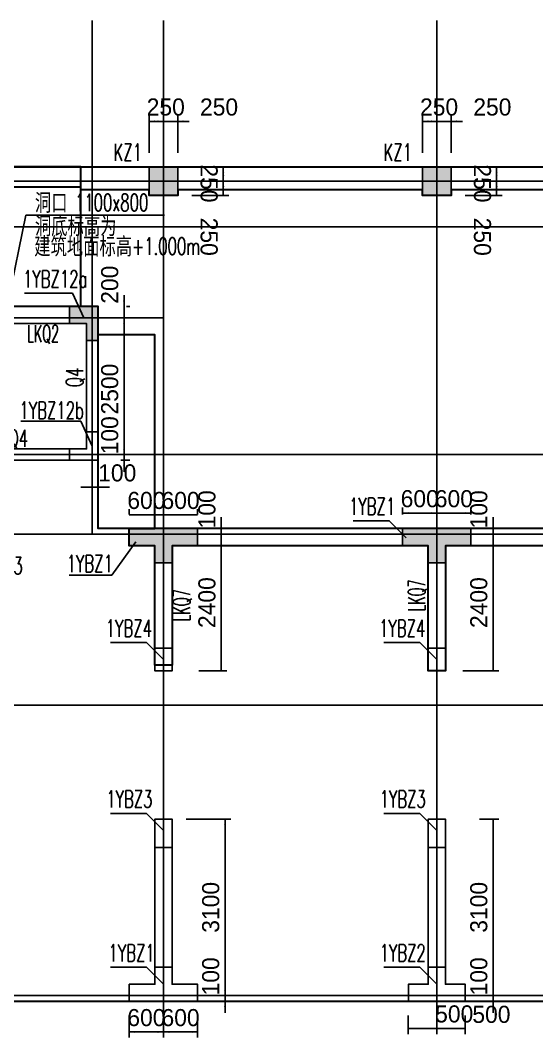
# Model space of a CAD drawing. Extents: x 387171 to 699106, y 11966 to 245688.
# Drawn here: x 630395 to 639461, y 216365 to 234261 of the extents above; entities that cross this region are included whole.
import ezdxf

# ---------------------------------------------------------------- set-up
doc = ezdxf.new("R2010")
doc.units = 0
doc.header["$LTSCALE"] = 100
doc.header["$MEASUREMENT"] = 0
doc.linetypes.add('DASHED', pattern=[19.05, 12.7, -6.35])
for name, color, linetype in [('b边缘构件', 235, 'Continuous'), ('COLU', 7, 'Continuous'), ('COLU_DASH', 9, 'DASHED'), ('DIM', 3, 'Continuous'), ('DOTE', 253, 'Continuous'), ('HATCH', 254, 'Continuous'), ('NUM', 7, 'Continuous'), ('Q-TEXT', 2, 'Continuous'), ('TEXT', 7, 'Continuous'), ('THIN', 7, 'Continuous'), ('wall-主楼', 2, 'Continuous'), ('Y阴影', 254, 'Continuous'), ('剪力墙开洞', 5, 'Continuous'), ('剪力墙身标注', 7, 'Continuous'), ('小尺寸', 4, 'Continuous')]:
    doc.layers.add(name, color=color, linetype=linetype)
doc.styles.add('hztxt', font='hztxt')
doc.styles.get("Standard").update_dxf_attribs({"font": 'standard'})
doc.dimstyles.get("Standard").update_dxf_attribs({"dimtxt": 300, "dimasz": 100, "dimexe": 100, "dimexo": 250, "dimgap": 100, "dimtad": 0, "dimtoh": 1, "dimdec": 0, "dimdsep": 46, "dimcen": 0.09, "dimclrt": 7, "dimadec": 0, "dimazin": 0, "dimtfac": 1, "dimtdec": 4, "dimtofl": 0, "dimtmove": 0, "dimatfit": 3, "dimfxl": 1, "dimtolj": 1, "dimtzin": 0, "dimarcsym": 0})

# ---------------------------------------------------------------- blocks, each defined once
blk = doc.blocks.new('*D1470')
at = {"layer": '小尺寸', "color": 0, "linetype": 'ByBlock', "lineweight": -2}
for p, q in [((637708, 216788), (637708, 216461)), ((638208, 216788), (638208, 216461)), ((638208, 216561), (637708, 216561))]:
    blk.add_line(p, q, dxfattribs=at)
for points in [[(637708, 216561), (637808, 216577), (637808, 216544)], [(638208, 216561), (638108, 216544), (638108, 216577)]]:
    blk.add_solid(points, dxfattribs=at)
at = {"layer": '小尺寸', "color": 7, "linetype": 'Continuous', "lineweight": -2, "insert": (638667, 216807), "char_height": 300, "width": 566.67, "attachment_point": 5, "rotation": 360, "style": 'hztxt'}
blk.add_mtext('500', dxfattribs=at)
blk = doc.blocks.new('*D1034')
at = {"layer": '小尺寸', "color": 0, "linetype": 'ByBlock', "lineweight": -2}
for p, q in [((637208, 216788), (637208, 216461)), ((637708, 216788), (637708, 216461)), ((637708, 216561), (637208, 216561))]:
    blk.add_line(p, q, dxfattribs=at)
for points in [[(637208, 216561), (637308, 216577), (637308, 216544)], [(637708, 216561), (637608, 216544), (637608, 216577)]]:
    blk.add_solid(points, dxfattribs=at)
at = {"layer": '小尺寸', "color": 7, "linetype": 'Continuous', "lineweight": -2, "insert": (638014, 216815), "char_height": 300, "width": 566.67, "attachment_point": 5, "rotation": 360, "style": 'hztxt'}
blk.add_mtext('500', dxfattribs=at)
blk = doc.blocks.new('*D609')
at = {"layer": '小尺寸', "color": 0, "linetype": 'ByBlock', "lineweight": -2}
for p, q in [((638697, 216838), (638697, 217338)), ((638458, 217138), (638797, 217138)), ((638458, 217038), (638797, 217038))]:
    blk.add_line(p, q, dxfattribs=at)
for points in [[(638697, 217138), (638681, 217238), (638714, 217238)], [(638697, 217038), (638714, 216938), (638681, 216938)]]:
    blk.add_solid(points, dxfattribs=at)
at = {"layer": '小尺寸', "color": 7, "linetype": 'Continuous', "lineweight": -2, "insert": (638447, 217476), "char_height": 300, "width": 476.67, "attachment_point": 5, "rotation": 90, "style": 'hztxt'}
blk.add_mtext('100', dxfattribs=at)
blk = doc.blocks.new('*D571')
at = {"layer": '小尺寸', "color": 0, "linetype": 'ByBlock', "lineweight": -2}
for p, q in [((638458, 220238), (638797, 220238)), ((638697, 217138), (638697, 220238)), ((638458, 217138), (638797, 217138))]:
    blk.add_line(p, q, dxfattribs=at)
for points in [[(638697, 220238), (638714, 220138), (638681, 220138)], [(638697, 217138), (638681, 217238), (638714, 217238)]]:
    blk.add_solid(points, dxfattribs=at)
at = {"layer": '小尺寸', "color": 7, "linetype": 'Continuous', "lineweight": -2, "insert": (638447, 218688), "char_height": 300, "width": 775, "attachment_point": 5, "rotation": 90, "style": 'hztxt'}
blk.add_mtext('3100', dxfattribs=at)
blk = doc.blocks.new('*D149')
at = {"layer": '小尺寸', "color": 0, "linetype": 'ByBlock', "lineweight": -2}
for p, q in [((633989, 216838), (633989, 217338)), ((633908, 217138), (634089, 217138)), ((633908, 217038), (634089, 217038))]:
    blk.add_line(p, q, dxfattribs=at)
for points in [[(633989, 217138), (633972, 217238), (634005, 217238)], [(633989, 217038), (634005, 216938), (633972, 216938)]]:
    blk.add_solid(points, dxfattribs=at)
at = {"layer": '小尺寸', "color": 7, "linetype": 'Continuous', "lineweight": -2, "insert": (633739, 217476), "char_height": 300, "width": 476.67, "attachment_point": 5, "rotation": 90, "style": 'hztxt'}
blk.add_mtext('100', dxfattribs=at)
blk = doc.blocks.new('*D2732')
at = {"layer": '小尺寸', "color": 0, "linetype": 'ByBlock', "lineweight": -2}
for p, q in [((633308, 220238), (634089, 220238)), ((633989, 217138), (633989, 220238)), ((633908, 217138), (634089, 217138))]:
    blk.add_line(p, q, dxfattribs=at)
for points in [[(633989, 220238), (634005, 220138), (633972, 220138)], [(633989, 217138), (633972, 217238), (634005, 217238)]]:
    blk.add_solid(points, dxfattribs=at)
at = {"layer": '小尺寸', "color": 7, "linetype": 'Continuous', "lineweight": -2, "insert": (633739, 218688), "char_height": 300, "width": 775, "attachment_point": 5, "rotation": 90, "style": 'hztxt'}
blk.add_mtext('3100', dxfattribs=at)
blk = doc.blocks.new('*D433')
at = {"layer": '小尺寸', "color": 0, "linetype": 'ByBlock', "lineweight": -2}
for p, q in [((637708, 225588), (637708, 225711)), ((638308, 225588), (638308, 225711)), ((638308, 225611), (637708, 225611))]:
    blk.add_line(p, q, dxfattribs=at)
for points in [[(637708, 225611), (637808, 225627), (637808, 225594)], [(638308, 225611), (638208, 225594), (638208, 225627)]]:
    blk.add_solid(points, dxfattribs=at)
at = {"layer": '小尺寸', "color": 7, "linetype": 'Continuous', "lineweight": -2, "insert": (638008, 225861), "char_height": 300, "width": 556.67, "attachment_point": 5, "rotation": 360, "style": 'hztxt'}
blk.add_mtext('600', dxfattribs=at)
blk = doc.blocks.new('*D4')
at = {"layer": '小尺寸', "color": 0, "linetype": 'ByBlock', "lineweight": -2}
for p, q in [((637108, 225588), (637108, 225711)), ((637708, 225588), (637708, 225711)), ((637708, 225611), (637108, 225611))]:
    blk.add_line(p, q, dxfattribs=at)
for points in [[(637108, 225611), (637208, 225627), (637208, 225594)], [(637708, 225611), (637608, 225594), (637608, 225627)]]:
    blk.add_solid(points, dxfattribs=at)
at = {"layer": '小尺寸', "color": 7, "linetype": 'Continuous', "lineweight": -2, "insert": (637408, 225861), "char_height": 300, "width": 556.67, "attachment_point": 5, "rotation": 360, "style": 'hztxt'}
blk.add_mtext('600', dxfattribs=at)
blk = doc.blocks.new('*D2606')
at = {"layer": '小尺寸', "color": 0, "linetype": 'ByBlock', "lineweight": -2}
for p, q in [((638697, 225538), (638697, 225038)), ((638614, 225338), (638797, 225338)), ((638753, 225238), (638797, 225238))]:
    blk.add_line(p, q, dxfattribs=at)
for points in [[(638697, 225338), (638680, 225438), (638714, 225438)], [(638697, 225238), (638714, 225138), (638680, 225138)]]:
    blk.add_solid(points, dxfattribs=at)
at = {"layer": '小尺寸', "color": 7, "linetype": 'Continuous', "lineweight": -2, "insert": (638447, 225676), "char_height": 300, "width": 476.67, "attachment_point": 5, "rotation": 90, "style": 'hztxt'}
blk.add_mtext('100', dxfattribs=at)
blk = doc.blocks.new('*D2189')
at = {"layer": '小尺寸', "color": 0, "linetype": 'ByBlock', "lineweight": -2}
for p, q in [((638697, 225238), (638697, 222838)), ((638753, 225238), (638797, 225238)), ((638164, 222838), (638797, 222838))]:
    blk.add_line(p, q, dxfattribs=at)
for points in [[(638697, 225238), (638714, 225138), (638680, 225138)], [(638697, 222838), (638680, 222938), (638714, 222938)]]:
    blk.add_solid(points, dxfattribs=at)
at = {"layer": '小尺寸', "color": 7, "linetype": 'Continuous', "lineweight": -2, "insert": (638447, 224038), "char_height": 300, "width": 785, "attachment_point": 5, "rotation": 90, "style": 'hztxt'}
blk.add_mtext('2400', dxfattribs=at)
blk = doc.blocks.new('*D2130')
at = {"layer": '小尺寸', "color": 0, "linetype": 'ByBlock', "lineweight": -2}
for p, q in [((632908, 225588), (632908, 225680)), ((633508, 225588), (633508, 225680)), ((633508, 225580), (632908, 225580))]:
    blk.add_line(p, q, dxfattribs=at)
for points in [[(632908, 225580), (633008, 225596), (633008, 225563)], [(633508, 225580), (633408, 225563), (633408, 225596)]]:
    blk.add_solid(points, dxfattribs=at)
at = {"layer": '小尺寸', "color": 7, "linetype": 'Continuous', "lineweight": -2, "insert": (633208, 225830), "char_height": 300, "width": 556.67, "attachment_point": 5, "rotation": 360, "style": 'hztxt'}
blk.add_mtext('600', dxfattribs=at)
blk = doc.blocks.new('*D1704')
at = {"layer": '小尺寸', "color": 0, "linetype": 'ByBlock', "lineweight": -2}
for p, q in [((632308, 225588), (632308, 225680)), ((632908, 225588), (632908, 225680)), ((632908, 225580), (632308, 225580))]:
    blk.add_line(p, q, dxfattribs=at)
for points in [[(632308, 225580), (632408, 225596), (632408, 225563)], [(632908, 225580), (632808, 225563), (632808, 225596)]]:
    blk.add_solid(points, dxfattribs=at)
at = {"layer": '小尺寸', "color": 7, "linetype": 'Continuous', "lineweight": -2, "insert": (632608, 225830), "char_height": 300, "width": 556.67, "attachment_point": 5, "rotation": 360, "style": 'hztxt'}
blk.add_mtext('600', dxfattribs=at)
blk = doc.blocks.new('*D1132')
at = {"layer": '小尺寸', "color": 0, "linetype": 'ByBlock', "lineweight": -2}
for p, q in [((633922, 225538), (633922, 225038)), ((633977, 225338), (634022, 225338)), ((633977, 225238), (634022, 225238))]:
    blk.add_line(p, q, dxfattribs=at)
for points in [[(633922, 225338), (633905, 225438), (633938, 225438)], [(633922, 225238), (633938, 225138), (633905, 225138)]]:
    blk.add_solid(points, dxfattribs=at)
at = {"layer": '小尺寸', "color": 7, "linetype": 'Continuous', "lineweight": -2, "insert": (633672, 225676), "char_height": 300, "width": 476.67, "attachment_point": 5, "rotation": 90, "style": 'hztxt'}
blk.add_mtext('100', dxfattribs=at)
blk = doc.blocks.new('*D707')
at = {"layer": '小尺寸', "color": 0, "linetype": 'ByBlock', "lineweight": -2}
for p, q in [((633922, 225238), (633922, 222838)), ((633977, 225238), (634022, 225238)), ((633527, 222838), (634022, 222838))]:
    blk.add_line(p, q, dxfattribs=at)
for points in [[(633922, 225238), (633938, 225138), (633905, 225138)], [(633922, 222838), (633905, 222938), (633938, 222938)]]:
    blk.add_solid(points, dxfattribs=at)
at = {"layer": '小尺寸', "color": 7, "linetype": 'Continuous', "lineweight": -2, "insert": (633672, 224038), "char_height": 300, "width": 785, "attachment_point": 5, "rotation": 90, "style": 'hztxt'}
blk.add_mtext('2400', dxfattribs=at)
blk = doc.blocks.new('*D1525')
at = {"layer": '小尺寸', "color": 0, "linetype": 'ByBlock', "lineweight": -2}
for p, q in [((632215, 226837), (632215, 226337)), ((632158, 226637), (632315, 226637)), ((632158, 226537), (632315, 226537))]:
    blk.add_line(p, q, dxfattribs=at)
for points in [[(632215, 226637), (632199, 226737), (632232, 226737)], [(632215, 226537), (632232, 226437), (632199, 226437)]]:
    blk.add_solid(points, dxfattribs=at)
at = {"layer": '小尺寸', "color": 7, "linetype": 'Continuous', "lineweight": -2, "insert": (631965, 226976), "char_height": 300, "width": 476.67, "attachment_point": 5, "rotation": 90, "style": 'hztxt'}
blk.add_mtext('100', dxfattribs=at)
blk = doc.blocks.new('*D1086')
at = {"layer": '小尺寸', "color": 0, "linetype": 'ByBlock', "lineweight": -2}
for p, q in [((632215, 226537), (632215, 229037)), ((632258, 229037), (632315, 229037)), ((632158, 226537), (632315, 226537))]:
    blk.add_line(p, q, dxfattribs=at)
for points in [[(632215, 229037), (632232, 228937), (632199, 228937)], [(632215, 226537), (632199, 226637), (632232, 226637)]]:
    blk.add_solid(points, dxfattribs=at)
at = {"layer": '小尺寸', "color": 7, "linetype": 'Continuous', "lineweight": -2, "insert": (631965, 227787), "char_height": 300, "width": 780, "attachment_point": 5, "rotation": 90, "style": 'hztxt'}
blk.add_mtext('2500', dxfattribs=at)
blk = doc.blocks.new('*D659')
at = {"layer": '小尺寸', "color": 0, "linetype": 'ByBlock', "lineweight": -2}
for p, q in [((632215, 228837), (632215, 229437)), ((632258, 229237), (632315, 229237)), ((632258, 229037), (632315, 229037))]:
    blk.add_line(p, q, dxfattribs=at)
for points in [[(632215, 229237), (632199, 229337), (632232, 229337)], [(632215, 229037), (632232, 228937), (632199, 228937)]]:
    blk.add_solid(points, dxfattribs=at)
at = {"layer": '小尺寸', "color": 7, "linetype": 'Continuous', "lineweight": -2, "insert": (631965, 229620), "char_height": 300, "width": 566.67, "attachment_point": 5, "rotation": 90, "style": 'hztxt'}
blk.add_mtext('200', dxfattribs=at)
blk = doc.blocks.new('*D615')
at = {"layer": '小尺寸', "color": 0, "linetype": 'ByBlock', "lineweight": -2}
for p, q in [((631658, 226389), (631658, 225964)), ((631758, 226288), (631758, 225964)), ((631958, 226064), (631458, 226064))]:
    blk.add_line(p, q, dxfattribs=at)
for points in [[(631658, 226064), (631558, 226048), (631558, 226081)], [(631758, 226064), (631858, 226081), (631858, 226048)]]:
    blk.add_solid(points, dxfattribs=at)
at = {"layer": '小尺寸', "color": 7, "linetype": 'Continuous', "lineweight": -2, "insert": (632096, 226314), "char_height": 300, "width": 476.67, "attachment_point": 5, "style": 'hztxt'}
blk.add_mtext('100', dxfattribs=at)
blk = doc.blocks.new('*D2952')
at = {"layer": '小尺寸', "color": 0, "linetype": 'ByBlock', "lineweight": -2}
for p, q in [((632908, 216788), (632908, 216400)), ((633508, 216788), (633508, 216400)), ((632908, 216500), (633508, 216500))]:
    blk.add_line(p, q, dxfattribs=at)
for points in [[(632908, 216500), (633008, 216517), (633008, 216483)], [(633508, 216500), (633408, 216483), (633408, 216517)]]:
    blk.add_solid(points, dxfattribs=at)
at = {"layer": '小尺寸', "color": 7, "linetype": 'Continuous', "lineweight": -2, "insert": (633208, 216750), "char_height": 300, "width": 556.67, "attachment_point": 5, "style": 'hztxt'}
blk.add_mtext('600', dxfattribs=at)
blk = doc.blocks.new('*D2902')
at = {"layer": '小尺寸', "color": 0, "linetype": 'ByBlock', "lineweight": -2}
for p, q in [((632308, 216788), (632308, 216400)), ((632908, 216788), (632908, 216400)), ((632308, 216500), (632908, 216500))]:
    blk.add_line(p, q, dxfattribs=at)
for points in [[(632308, 216500), (632408, 216517), (632408, 216483)], [(632908, 216500), (632808, 216483), (632808, 216517)]]:
    blk.add_solid(points, dxfattribs=at)
at = {"layer": '小尺寸', "color": 7, "linetype": 'Continuous', "lineweight": -2, "insert": (632608, 216750), "char_height": 300, "width": 556.67, "attachment_point": 5, "style": 'hztxt'}
blk.add_mtext('600', dxfattribs=at)
blk = doc.blocks.new('*D588')
at = {"layer": 'DIM', "color": 0, "linetype": 'ByBlock', "lineweight": -2}
for p, q in [((632658, 231938), (632658, 232588)), ((632658, 232488), (632908, 232488)), ((632908, 231938), (632908, 232588))]:
    blk.add_line(p, q, dxfattribs=at)
for points in [[(632658, 232488), (632758, 232505), (632758, 232471)], [(632908, 232488), (632808, 232471), (632808, 232505)]]:
    blk.add_solid(points, dxfattribs=at)
at = {"layer": 'DIM', "color": 7, "linetype": 'Continuous', "lineweight": -2, "insert": (632948, 232738), "char_height": 300, "width": 566.67, "attachment_point": 5, "style": 'hztxt'}
blk.add_mtext('250', dxfattribs=at)
blk = doc.blocks.new('*D178')
at = {"layer": 'DIM', "color": 0, "linetype": 'ByBlock', "lineweight": -2}
for p, q in [((632708, 232488), (633358, 232488)), ((632908, 231938), (632908, 232588)), ((633158, 231938), (633158, 232588))]:
    blk.add_line(p, q, dxfattribs=at)
for points in [[(632908, 232488), (632808, 232471), (632808, 232505)], [(633158, 232488), (633258, 232505), (633258, 232471)]]:
    blk.add_solid(points, dxfattribs=at)
at = {"layer": 'DIM', "color": 7, "linetype": 'Continuous', "lineweight": -2, "insert": (633884, 232738), "char_height": 300, "width": 566.67, "attachment_point": 5, "style": 'hztxt'}
blk.add_mtext('250', dxfattribs=at)
blk = doc.blocks.new('*D94')
at = {"layer": 'DIM', "color": 0, "linetype": 'ByBlock', "lineweight": -2}
for p, q in [((633408, 231438), (634058, 231438)), ((633958, 231188), (633958, 231438)), ((633408, 231188), (634058, 231188))]:
    blk.add_line(p, q, dxfattribs=at)
for points in [[(633958, 231438), (633975, 231338), (633941, 231338)], [(633958, 231188), (633941, 231288), (633975, 231288)]]:
    blk.add_solid(points, dxfattribs=at)
at = {"layer": 'DIM', "color": 7, "linetype": 'Continuous', "lineweight": -2, "insert": (633708, 230462), "char_height": 300, "width": 566.67, "attachment_point": 5, "rotation": 270, "style": 'hztxt'}
blk.add_mtext('250', dxfattribs=at)
blk = doc.blocks.new('*D2694')
at = {"layer": 'DIM', "color": 0, "linetype": 'ByBlock', "lineweight": -2}
for p, q in [((633408, 231688), (634058, 231688)), ((633958, 231438), (633958, 231688)), ((633408, 231438), (634058, 231438))]:
    blk.add_line(p, q, dxfattribs=at)
for points in [[(633958, 231688), (633975, 231588), (633941, 231588)], [(633958, 231438), (633941, 231538), (633975, 231538)]]:
    blk.add_solid(points, dxfattribs=at)
at = {"layer": 'DIM', "color": 7, "linetype": 'Continuous', "lineweight": -2, "insert": (633708, 231398), "char_height": 300, "width": 566.67, "attachment_point": 5, "rotation": 270, "style": 'hztxt'}
blk.add_mtext('250', dxfattribs=at)
blk = doc.blocks.new('*D2252')
at = {"layer": 'DIM', "color": 0, "linetype": 'ByBlock', "lineweight": -2}
for p, q in [((637458, 231938), (637458, 232588)), ((637458, 232488), (637708, 232488)), ((637708, 231938), (637708, 232588))]:
    blk.add_line(p, q, dxfattribs=at)
for points in [[(637458, 232488), (637558, 232505), (637558, 232471)], [(637708, 232488), (637608, 232471), (637608, 232505)]]:
    blk.add_solid(points, dxfattribs=at)
at = {"layer": 'DIM', "color": 7, "linetype": 'Continuous', "lineweight": -2, "insert": (637748, 232738), "char_height": 300, "width": 566.67, "attachment_point": 5, "style": 'hztxt'}
blk.add_mtext('250', dxfattribs=at)
blk = doc.blocks.new('*D2213')
at = {"layer": 'DIM', "color": 0, "linetype": 'ByBlock', "lineweight": -2}
for p, q in [((637508, 232488), (638158, 232488)), ((637708, 231938), (637708, 232588)), ((637958, 231938), (637958, 232588))]:
    blk.add_line(p, q, dxfattribs=at)
for points in [[(637708, 232488), (637608, 232471), (637608, 232505)], [(637958, 232488), (638058, 232505), (638058, 232471)]]:
    blk.add_solid(points, dxfattribs=at)
at = {"layer": 'DIM', "color": 7, "linetype": 'Continuous', "lineweight": -2, "insert": (638684, 232738), "char_height": 300, "width": 566.67, "attachment_point": 5, "style": 'hztxt'}
blk.add_mtext('250', dxfattribs=at)
blk = doc.blocks.new('*D1744')
at = {"layer": 'DIM', "color": 0, "linetype": 'ByBlock', "lineweight": -2}
for p, q in [((638208, 231438), (638858, 231438)), ((638758, 231188), (638758, 231438)), ((638208, 231188), (638858, 231188))]:
    blk.add_line(p, q, dxfattribs=at)
for points in [[(638758, 231438), (638775, 231338), (638741, 231338)], [(638758, 231188), (638741, 231288), (638775, 231288)]]:
    blk.add_solid(points, dxfattribs=at)
at = {"layer": 'DIM', "color": 7, "linetype": 'Continuous', "lineweight": -2, "insert": (638508, 230462), "char_height": 300, "width": 566.67, "attachment_point": 5, "rotation": 270, "style": 'hztxt'}
blk.add_mtext('250', dxfattribs=at)
blk = doc.blocks.new('*D1339')
at = {"layer": 'DIM', "color": 0, "linetype": 'ByBlock', "lineweight": -2}
for p, q in [((638208, 231688), (638858, 231688)), ((638758, 231438), (638758, 231688)), ((638208, 231438), (638858, 231438))]:
    blk.add_line(p, q, dxfattribs=at)
for points in [[(638758, 231688), (638775, 231588), (638741, 231588)], [(638758, 231438), (638741, 231538), (638775, 231538)]]:
    blk.add_solid(points, dxfattribs=at)
at = {"layer": 'DIM', "color": 7, "linetype": 'Continuous', "lineweight": -2, "insert": (638508, 231398), "char_height": 300, "width": 566.67, "attachment_point": 5, "rotation": 270, "style": 'hztxt'}
blk.add_mtext('250', dxfattribs=at)

msp = doc.modelspace()

# ---------------------------------------------------------------- hatches: boundary and pattern name
at = {"layer": 'HATCH'}
for points in [[(633158.1, 231187.9), (632658.1, 231187.9), (632658.1, 231687.9), (633158.1, 231687.9)], [(637958.1, 231187.9), (637458.1, 231187.9), (637458.1, 231687.9), (637958.1, 231687.9)]]:
    msp.add_hatch(color=256, dxfattribs=at).paths.add_polyline_path(points, flags=0)
at = {"layer": 'Y阴影'}
for points in [[(631758.1, 229237.9), (631758.1, 228637.9), (631558.1, 228637.9), (631558.1, 228937.9), (631258.1, 228937.9), (631258.1, 229237.9)], [(633508.1, 225037.9), (633058.1, 225037.9), (633058.1, 224737.9), (632758.1, 224737.9), (632758.1, 225037.9), (632308.1, 225037.9), (632308.1, 225337.9), (633508.1, 225337.9)], [(638308.1, 225337.9), (638308.1, 225037.9), (637858.1, 225037.9), (637858.1, 224737.9), (637558.1, 224737.9), (637558.1, 225037.9), (637108.1, 225037.9), (637108.1, 225337.9)]]:
    msp.add_hatch(color=256, dxfattribs=at).paths.add_polyline_path(points, flags=0)
h = msp.add_hatch(dxfattribs=at)
h.set_pattern_fill('ANSI31', color=256, scale=25, style=0)
h.set_pattern_definition([])
h.paths.add_polyline_path([(631758.1, 227037.9), (631758.1, 226537.9), (631258.1, 226537.9), (631258.1, 226737.9), (631558.1, 226737.9), (631558.1, 227037.9)], flags=0)
h = msp.add_hatch(dxfattribs=at)
h.set_pattern_fill('ANSI31', color=256, scale=25, style=0)
h.set_pattern_definition([])
h.paths.add_polyline_path([(633058.1, 223237.9), (633058.1, 222837.9), (632758.1, 222837.9), (632758.1, 223237.9)], flags=0)
h = msp.add_hatch(dxfattribs=at)
h.set_pattern_fill('ANSI31', color=256, scale=25, style=0)
h.set_pattern_definition([])
h.paths.add_polyline_path([(637858.1, 223237.9), (637858.1, 222837.9), (637558.1, 222837.9), (637558.1, 223237.9)], flags=0)
h = msp.add_hatch(dxfattribs=at)
h.set_pattern_fill('ANSI31', color=256, scale=25, style=0)
h.set_pattern_definition([])
h.paths.add_polyline_path([(632908.1, 220237.9), (632758.1, 220237.9), (632758.1, 219737.9), (632908.1, 219737.9)], flags=0)
h.paths.add_polyline_path([(633058.1, 220187.9), (632908.1, 220037.9), (632908.1, 219737.9), (633058.1, 219737.9)], flags=0)
h.paths.add_polyline_path([(633058.1, 220187.9), (633058.1, 220237.9), (632908.1, 220237.9), (632908.1, 220037.9)], flags=0)
h = msp.add_hatch(dxfattribs=at)
h.set_pattern_fill('ANSI31', color=256, scale=25, style=0)
h.set_pattern_definition([])
h.paths.add_polyline_path([(637708.1, 220237.9), (637558.1, 220237.9), (637558.1, 219737.9), (637708.1, 219737.9)], flags=0)
h.paths.add_polyline_path([(637858.1, 220187.9), (637708.1, 220037.9), (637708.1, 219737.9), (637858.1, 219737.9)], flags=0)
h.paths.add_polyline_path([(637858.1, 220187.9), (637858.1, 220237.9), (637708.1, 220237.9), (637708.1, 220037.9)], flags=0)
h = msp.add_hatch(dxfattribs=at)
h.set_pattern_fill('ANSI31', color=256, scale=25, style=0)
h.set_pattern_definition([])
h.paths.add_polyline_path([(632908.1, 217637.9), (632758.1, 217637.9), (632758.1, 217337.9), (632308.1, 217337.9), (632308.1, 217137.9), (632908.1, 217137.9)], flags=0)
h.paths.add_polyline_path([(632908.1, 217137.9), (632308.1, 217137.9), (632308.1, 217037.9), (632908.1, 217037.9)], flags=0)
h.paths.add_polyline_path([(633508.1, 217337.9), (633058.1, 217337.9), (633058.1, 217487.9), (632908.1, 217337.9), (632908.1, 217137.9), (633508.1, 217137.9)], flags=0)
h.paths.add_polyline_path([(633058.1, 217487.9), (633058.1, 217637.9), (632908.1, 217637.9), (632908.1, 217337.9)], flags=0)
h.paths.add_polyline_path([(633508.1, 217137.9), (632908.1, 217137.9), (632908.1, 217037.9), (633508.1, 217037.9)], flags=0)
h = msp.add_hatch(dxfattribs=at)
h.set_pattern_fill('ANSI31', color=256, scale=25, style=0)
h.set_pattern_definition([])
h.paths.add_polyline_path([(638208.1, 217337.9), (638208.1, 217037.9), (637208.1, 217037.9), (637208.1, 217337.9), (637558.1, 217337.9), (637558.1, 217637.9), (637858.1, 217637.9), (637858.1, 217337.9)], flags=0)

# ---------------------------------------------------------------- linework, layer by layer
at = {"color": 6, "lineweight": 30}
for points in [[(476181.3, 232428.8), (494258.1, 233154.4), (494258.1, 231537.9), (540808.1, 231537.9), (540808.1, 232387.9), (590208.1, 232387.9), (590208.1, 232187.9), (593108.1, 232187.9), (593108.1, 230737.9), (608058.1, 230737.9), (608058.1, 231687.9), (648158.1, 231687.9), (648158.1, 230737.9), (657058.1, 230737.9), (657158.1, 196187.9), (658248.2, 196187.9), (663075.9, 83077.9), (659946, 47787.8), (654318.1, 48286.9), (653832.2, 42808.4), (496133.5, 56794.9), (482757.4, 68610.1), (476181.3, 232428.8)], [(631456.8, 231337.9), (631456.8, 231687.9), (611108.1, 231687.9), (611108.1, 231337.9), (612693.4, 231337.9), (613458.1, 231337.9), (613708.1, 231337.9), (614953, 231337.9), (618258.1, 231337.9), (618258.1, 231187.9), (618758.1, 231187.9), (618758.1, 231337.9), (623058.1, 231337.9), (623058.1, 231187.9), (623558.1, 231187.9), (623558.1, 231337.9), (631458.1, 231337.9)]]:
    msp.add_lwpolyline(points, dxfattribs=at)
at = {"color": 1, "lineweight": 30}
for points in [[(608308.1, 217037.9), (652208.1, 217037.9), (652208.1, 225137.9), (652808.1, 225137.9), (652808.1, 228587.9), (652208.1, 228587.9), (652208.1, 230737.9), (648158.1, 230737.9), (648158.1, 231687.9), (645108.1, 231687.9), (645108.1, 229737.9), (642408.1, 229737.9), (642408.1, 225337.9), (631758.1, 225337.9), (631758.1, 229237.9), (624358.1, 229237.9), (624358.1, 226837.9), (623608.1, 226837.9), (623608.1, 225337.9), (613908.1, 225337.9)], [(631456.8, 231687.9), (645108.1, 231687.9), (645108.1, 231287.9), (637958.1, 231287.9), (637958.1, 231187.9), (637458.1, 231187.9), (637458.1, 231287.9), (633158.1, 231287.9), (633158.1, 231187.9), (632658.1, 231187.9), (632658.1, 231287.9), (631458.1, 231287.9), (631458.1, 231687.9)]]:
    msp.add_lwpolyline(points, dxfattribs=at)
at = {"color": 4, "lineweight": 30}
for points in [[(633058.1, 222937.9), (632758.1, 222937.9), (632758.1, 225037.9), (632308.1, 225037.9), (632308.1, 225337.9), (632758.1, 225337.9), (632758.1, 228737.9), (631758.1, 228737.9), (631758.1, 229237.9), (631456.8, 229237.9), (631456.8, 231687.9), (646008.1, 231687.9)], [(641908.1, 225037.9), (637858.1, 225037.9), (637858.1, 222837.9), (637558.1, 222837.9), (637558.1, 225037.9), (633058.1, 225037.9), (633058.1, 222937.9)]]:
    msp.add_lwpolyline(points, dxfattribs=at)
at = {"layer": 'b边缘构件'}
for points in [[(631758.1, 229237.9), (631758.1, 228637.9), (631558.1, 228637.9), (631558.1, 228937.9), (631258.1, 228937.9), (631258.1, 229237.9), (631758.1, 229237.9)], [(631758.1, 227037.9), (631758.1, 226537.9), (631258.1, 226537.9), (631258.1, 226737.9), (631558.1, 226737.9), (631558.1, 227037.9), (631758.1, 227037.9)], [(633508.1, 225037.9), (633058.1, 225037.9), (633058.1, 224737.9), (632758.1, 224737.9), (632758.1, 225037.9), (632308.1, 225037.9), (632308.1, 225337.9), (633508.1, 225337.9), (633508.1, 225037.9)], [(633508.1, 225337.9), (632758.1, 225337.9)], [(637558.1, 225337.9), (637108.1, 225337.9)], [(637108.1, 225337.9), (637108.1, 225037.9)], [(638308.1, 225337.9), (638308.1, 225037.9), (637858.1, 225037.9), (637858.1, 224737.9), (637558.1, 224737.9), (637558.1, 225037.9), (637108.1, 225037.9), (637108.1, 225337.9), (638308.1, 225337.9)], [(633508.1, 225037.9), (633058.1, 225037.9)], [(637558.1, 225037.9), (637108.1, 225037.9)], [(633058.1, 223237.9), (633058.1, 222837.9), (632758.1, 222837.9), (632758.1, 223237.9), (633058.1, 223237.9)], [(637858.1, 223237.9), (637858.1, 222837.9), (637558.1, 222837.9), (637558.1, 223237.9), (637858.1, 223237.9)], [(632758.1, 222837.9), (633058.1, 222837.9)], [(637558.1, 222837.9), (637858.1, 222837.9)], [(633058.1, 220237.9), (632758.1, 220237.9)], [(632758.1, 220237.9), (632758.1, 219737.9), (633058.1, 219737.9), (633058.1, 220237.9), (632758.1, 220237.9)], [(637858.1, 220237.9), (637558.1, 220237.9)], [(637558.1, 220237.9), (637558.1, 219737.9), (637858.1, 219737.9), (637858.1, 220237.9), (637558.1, 220237.9)], [(632308.1, 217337.9), (632308.1, 217037.9), (633508.1, 217037.9), (633508.1, 217337.9), (633058.1, 217337.9), (633058.1, 217637.9), (632758.1, 217637.9), (632758.1, 217337.9), (632308.1, 217337.9)], [(638208.1, 217337.9), (638208.1, 217037.9), (637208.1, 217037.9), (637208.1, 217337.9), (637558.1, 217337.9), (637558.1, 217637.9), (637858.1, 217637.9), (637858.1, 217337.9), (638208.1, 217337.9)], [(637558.1, 217337.9), (637208.1, 217337.9)], [(637208.1, 217337.9), (637208.1, 217037.9)], [(638208.1, 217337.9), (637858.1, 217337.9)], [(638208.1, 217037.9), (638208.1, 217337.9)], [(637858.1, 217037.9), (637208.1, 217037.9)], [(638208.1, 217037.9), (637858.1, 217037.9)]]:
    msp.add_lwpolyline(points, dxfattribs=at)
at = {"layer": 'COLU'}
for points in [[(633158.1, 231187.9), (632658.1, 231187.9), (632658.1, 231687.9), (633158.1, 231687.9)], [(637958.1, 231187.9), (637458.1, 231187.9), (637458.1, 231687.9), (637958.1, 231687.9)]]:
    msp.add_lwpolyline(points, close=True, dxfattribs=at)
at = {"layer": 'COLU_DASH'}
for p, q in [((632758.1, 219737.9), (633058.1, 219737.9)), ((637558.1, 219737.9), (637858.1, 219737.9))]:
    msp.add_line(p, q, dxfattribs=at)
at = {"layer": 'DOTE'}
for p, q in [((631658.1, 234260.7), (631658.1, 225237.9)), ((632908.1, 234260.7), (632908.1, 216466.5)), ((637708.1, 234260.7), (637708.1, 216716.5)), ((608308.1, 231437.9), (664810.3, 231437.9)), ((590108.1, 230637.9), (664810.3, 230637.9)), ((623308.1, 229037.9), (632908.1, 229037.9)), ((599084.7, 226637.9), (664768.6, 226637.9)), ((599084.7, 225237.9), (664768.6, 225237.9)), ((602058.1, 222237.9), (664768.6, 222237.9)), ((608408.1, 217137.9), (664768.6, 217137.9))]:
    msp.add_line(p, q, dxfattribs=at)
at = {"layer": 'THIN', "color": 200}
for p, q in [((630404.5, 227222.6), (631458.1, 227222.6)), ((631658.1, 226787.9), (631458.1, 227222.6)), ((632424.9, 225107.6), (632000.9, 224518.8)), ((631253.6, 224518.8), (632000.9, 224518.8))]:
    msp.add_line(p, q, dxfattribs=at)
for points in [[(631508.1, 229037.9), (631308.1, 229469.6), (630468.1, 229469.6)], [(637171.5, 225176.7), (636871.5, 225476.7), (636241.5, 225476.7)], [(632908.1, 223037.9), (632608.1, 223337.9), (631978.1, 223337.9)], [(637708.1, 223037.9), (637408.1, 223337.9), (636778.1, 223337.9)], [(632908.1, 220037.9), (632608.1, 220337.9), (631978.1, 220337.9)], [(637708.1, 220037.9), (637408.1, 220337.9), (636778.1, 220337.9)], [(632908.1, 217337.9), (632608.1, 217637.9), (631978.1, 217637.9)], [(637708.1, 217337.9), (637408.1, 217637.9), (636778.1, 217637.9)]]:
    msp.add_lwpolyline(points, dxfattribs=at)
at = {"layer": 'wall-主楼'}
for points in [[(629358.1, 228387.9), (629158.1, 228387.9), (629158.1, 229237.9), (631758.1, 229237.9), (631758.1, 226537.9), (629158.1, 226537.9), (629158.1, 227287.9), (629358.1, 227287.9), (629358.1, 226737.9), (631558.1, 226737.9), (631558.1, 228937.9), (629358.1, 228937.9)], [(633508.1, 225037.9), (633508.1, 225337.9), (632308.1, 225337.9), (632308.1, 225037.9), (632758.1, 225037.9), (632758.1, 222837.9), (633058.1, 222837.9), (633058.1, 225037.9)], [(638308.1, 225037.9), (638308.1, 225337.9), (637108.1, 225337.9), (637108.1, 225037.9), (637558.1, 225037.9), (637558.1, 222837.9), (637858.1, 222837.9), (637858.1, 225037.9)], [(633508.1, 217037.9), (633508.1, 217337.9), (633058.1, 217337.9), (633058.1, 220237.9), (632758.1, 220237.9), (632758.1, 217337.9), (632308.1, 217337.9), (632308.1, 217037.9)], [(638208.1, 217037.9), (638208.1, 217337.9), (637858.1, 217337.9), (637858.1, 220237.9), (637558.1, 220237.9), (637558.1, 217337.9), (637208.1, 217337.9), (637208.1, 217037.9)]]:
    msp.add_lwpolyline(points, close=True, dxfattribs=at)
at = {"layer": '剪力墙开洞'}
for p, q in [((630492.7, 230838.4), (630178.7, 229321.5)), ((632924.5, 230838.4), (630492.7, 230838.4))]:
    msp.add_line(p, q, dxfattribs=at)

# ---------------------------------------------------------------- texts
at = {"layer": 'NUM', "color": 200, "width": 0.7}
for p in [(632030.9, 231794), (636773.1, 231794)]:
    msp.add_text('KZ1', height=300, dxfattribs=at).set_placement(p)
at = {"layer": 'Q-TEXT', "color": 3, "width": 0.6}
msp.add_text('LKQ2', height=300, dxfattribs=at).set_placement((630512.7, 228612.3))
for p in [(637505.9, 223881.6), (633377.1, 223708)]:
    msp.add_text('LKQ7', height=300, rotation=90, dxfattribs=at).set_placement(p)
at = {"layer": 'TEXT', "color": 200, "width": 0.7}
for s, p in [('1YBZ12a', (630440.8, 229569.6)), ('1YBZ12b', (630378.9, 227264.1)), ('1YBZ1', (636165.7, 225576.7)), ('1YBZ1', (631207.5, 224573.3)), ('1YBZ4', (631894.2, 223437.9)), ('1YBZ4', (636694.2, 223437.9)), ('1YBZ3', (631902.3, 220437.9)), ('1YBZ3', (636702.3, 220437.9)), ('1YBZ1', (631942.7, 217737.9)), ('1YBZ2', (636702.3, 217737.9))]:
    msp.add_text(s, height=300, rotation=360, dxfattribs=at).set_placement(p)
msp.add_text('1YBZ3', height=300, dxfattribs=at).set_placement((629625.2, 224535))
at = {"layer": '剪力墙开洞', "width": 0.7}
for s, p in [('洞口 1100x800', (630649.5, 230913.9)), ('洞底标高为', (630651, 230503.4)), ('建筑地面标高+1.000m', (630637.8, 230146))]:
    msp.add_text(s, height=300, dxfattribs=at).set_placement(p)
at = {"layer": '剪力墙身标注', "width": 0.7}
msp.add_text('Q4', height=300, rotation=90, dxfattribs=at).set_placement((631497, 227819.2))
msp.add_text('Q4', height=300, dxfattribs=at).set_placement((630187.6, 226771.7))

# ---------------------------------------------------------------- dimensions: what is measured, and where the dimension line sits
at = {"layer": 'DIM', "color": 200}
for p1, p2, distance, picture, middle in [((632658.1, 231687.9), (632908.1, 231687.9), 800, '*D588', (632440, 232737.9)), ((632908.1, 231687.9), (633158.1, 231687.9), 800, '*D178', (633376.1, 232737.9)), ((637458.1, 231687.9), (637708.1, 231687.9), 800, '*D2252', (637240, 232737.9)), ((637708.1, 231687.9), (637958.1, 231687.9), 800, '*D2213', (638176.1, 232737.9)), ((633158.1, 231437.9), (633158.1, 231687.9), -800, '*D2694', (633708.1, 231906)), ((637958.1, 231437.9), (637958.1, 231687.9), -800, '*D1339', (638508.1, 231906)), ((633158.1, 231187.9), (633158.1, 231437.9), -800, '*D94', (633708.1, 230969.9)), ((637958.1, 231187.9), (637958.1, 231437.9), -800, '*D1744', (638508.1, 230969.9))]:
    dim = msp.add_aligned_dim(p1=p1, p2=p2, distance=distance, dimstyle='Standard', dxfattribs=at)
    dim.commit()
    dim.dimension.update_dxf_attribs({"geometry": picture, "text_midpoint": middle})
at = {"layer": '小尺寸'}
for base, p1, p2, angle, picture, middle in [((632215.2192, 229236.9308), (632008.0608, 229037.3804), (632008.0608, 229236.9308), 90, '*D659', (631965.2192, 229137.1556)), ((632215.2, 229037.4), (631908.1, 226537.4), (632008.1, 229037.4), 90, '*D1086', (631965.2, 227787.4)), ((632215.2, 226537.4), (631908.1, 226637.4), (631908.1, 226537.4), 90, '*D1525', (631965.2, 226587.4)), ((631658.1, 226064.4), (631758.1, 226537.9), (631658.1, 226638.7), 180, '*D615', (631708.1, 226314.4)), ((632308.1, 225579.6), (632908.1, 225337.9), (632308.1, 225337.9), 180, '*D1704', (632608.1, 225829.6)), ((632908.1, 225579.6), (633508.1, 225337.9), (632908.1, 225337.9), 180, '*D2130', (633208.1, 225829.6)), ((637108.1, 225610.7), (637708.1, 225337.9), (637108.1, 225337.9), 180, '*D4', (637408.1, 225860.7)), ((637708.1, 225610.7), (638308.1, 225337.9), (637708.1, 225337.9), 180, '*D433', (638008.1, 225860.7)), ((633921.6, 225237.9), (633726.9, 225337.9), (633726.9, 225237.9), 90, '*D1132', (633671.6, 225287.9)), ((638697.1, 225237.9), (638363.6, 225337.9), (638502.7, 225237.9), 90, '*D2606', (638447.1, 225287.9)), ((633921.6, 222837.9), (633726.9, 225237.9), (633276.9, 222837.9), 90, '*D707', (633671.6, 224037.9)), ((638697.1, 222837.9), (638502.7, 225237.9), (637913.6, 222837.9), 90, '*D2189', (638447.1, 224037.9)), ((633988.7, 220237.9), (633658.1, 217137.9), (633058.1, 220237.9), 90, '*D2732', (633738.7, 218687.9)), ((638697.4, 220237.9), (638208.1, 217137.9), (638208.1, 220237.9), 90, '*D571', (638447.4, 218687.9)), ((633988.7, 217137.9), (633658.1, 217037.9), (633658.1, 217137.9), 90, '*D149', (633738.7, 217087.9)), ((638697.4, 217137.9), (638208.1, 217037.9), (638208.1, 217137.9), 90, '*D609', (638447.4, 217087.9)), ((637208.1, 216560.5), (637708.1, 217037.9), (637208.1, 217037.9), 180, '*D1034', (637380.6, 216815.2)), ((637708.1, 216560.5), (638208.1, 217037.9), (637708.1, 217037.9), 180, '*D1470', (638033.5, 216806.6))]:
    dim = msp.add_linear_dim(base=base, p1=p1, p2=p2, angle=angle, dimstyle='Standard', dxfattribs=at)
    dim.commit()
    dim.dimension.update_dxf_attribs({"geometry": picture, "text_midpoint": middle})
for base, p1, p2, picture, middle in [((632908.1, 216500.1), (632308.1, 217037.9), (632908.1, 217037.9), '*D2902', (632608.1, 216750.1)), ((633508.1, 216500.1), (632908.1, 217037.9), (633508.1, 217037.9), '*D2952', (633208.1, 216750.1))]:
    dim = msp.add_linear_dim(base=base, p1=p1, p2=p2, dimstyle='Standard', dxfattribs=at)
    dim.commit()
    dim.dimension.update_dxf_attribs({"geometry": picture, "text_midpoint": middle})

doc.saveas('drawing.dxf')
